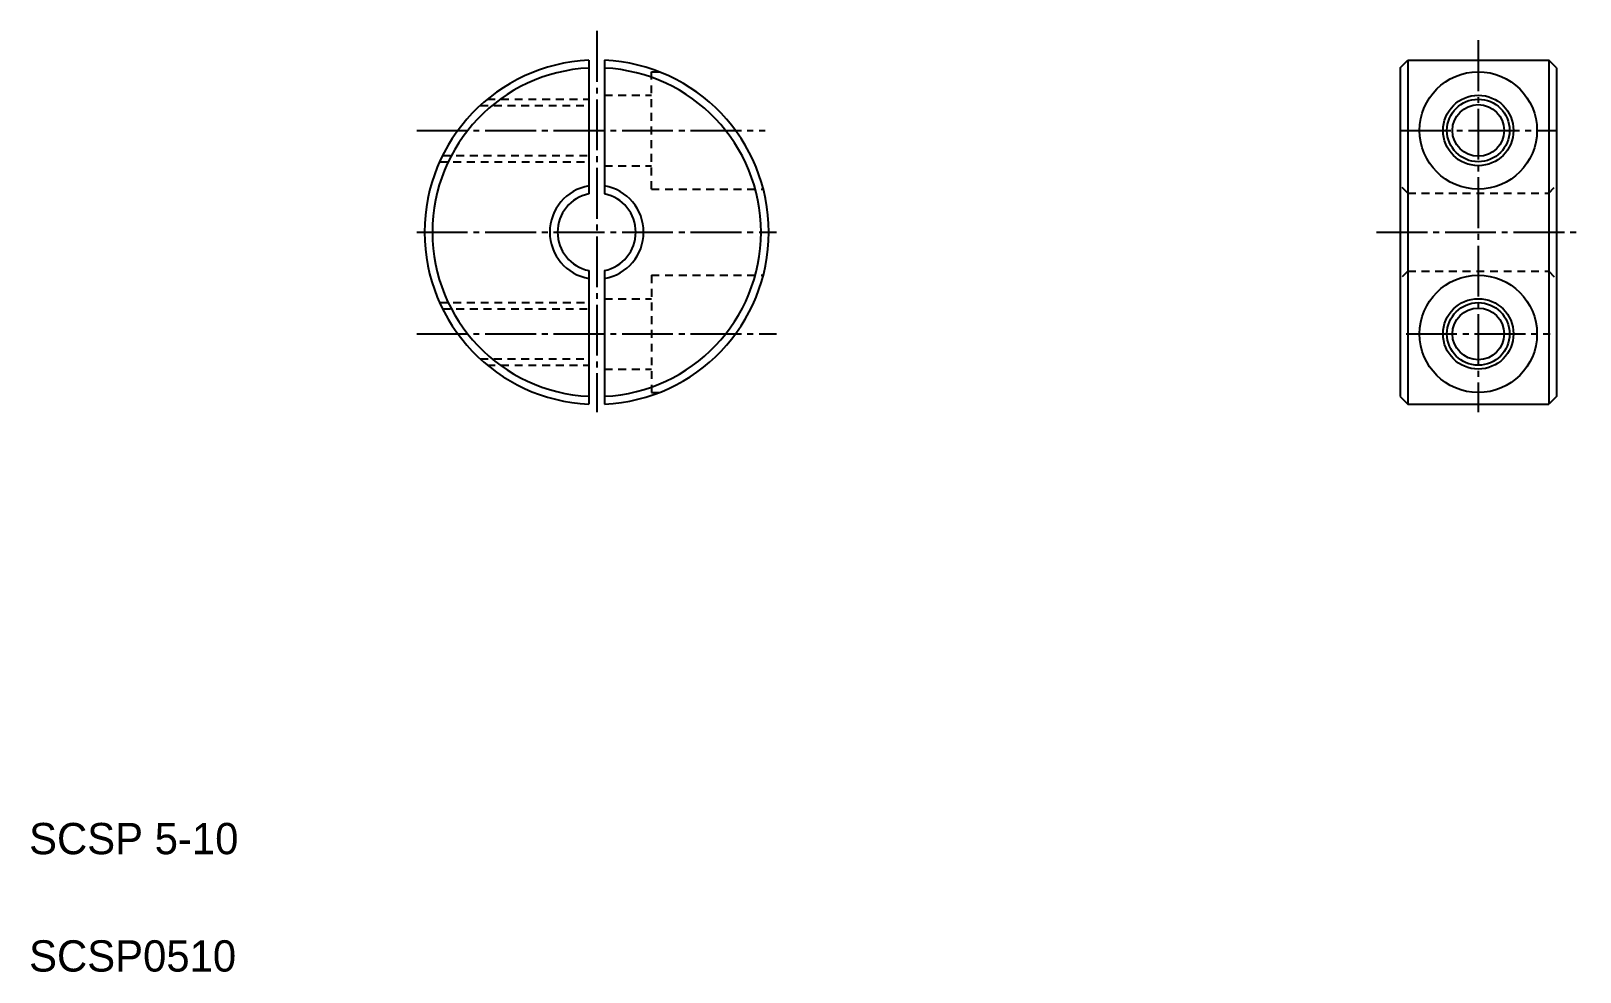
# Model space of a CAD drawing. Extents: x 5.1 to 104.1, y 5 to 65.1.
import ezdxf

# ---------------------------------------------------------------- set-up
doc = ezdxf.new("R2010")
doc.units = 0
doc.header["$LTSCALE"] = 0.25
doc.linetypes.add('CENTER', pattern=[17.5, 13, -1.5, 1.5, -1.5])
doc.linetypes.add('DASHED', pattern=[3.5, 2, -1.5])
doc.layers.get('0').update_dxf_attribs({"linetype": 'CONTINUOUS'})
doc.layers.add('CENTER', color=1, linetype='CENTER')

msp = doc.modelspace()

# ---------------------------------------------------------------- linework, layer by layer
at = {"color": 7}
for p, q in [((40.769, 63.244), (40.769, 54.705)), ((41.769, 63.244), (41.769, 54.705)), ((40.769, 49.806), (40.769, 41.267)), ((41.769, 49.806), (41.769, 41.267))]:
    msp.add_line(p, q, dxfattribs=at)
at = {"color": 3, "linetype": 'DASHED'}
for p, q in [((44.769, 62.505), (45.261, 62.505)), ((44.769, 55.005), (44.769, 62.502)), ((34.287, 60.755), (40.769, 60.755)), ((41.769, 61.005), (44.769, 61.005)), ((33.826, 60.355), (40.769, 60.355)), ((31.232, 56.755), (40.769, 56.755)), ((31.421, 57.155), (40.769, 57.155)), ((41.769, 56.505), (44.769, 56.505)), ((44.769, 55.005), (51.92, 55.005)), ((93.102, 54.755), (92.602, 55.255)), ((93.102, 54.755), (102.102, 54.755)), ((102.102, 54.755), (102.602, 55.255)), ((44.769, 49.505), (51.92, 49.505)), ((44.769, 49.505), (44.769, 42.008)), ((93.102, 49.755), (92.602, 49.255)), ((93.102, 49.755), (102.102, 49.755)), ((102.102, 49.755), (102.602, 49.255)), ((31.232, 47.755), (40.769, 47.755)), ((41.769, 48.005), (44.769, 48.005)), ((31.421, 47.355), (40.769, 47.355)), ((33.826, 44.155), (40.769, 44.155)), ((34.287, 43.755), (40.769, 43.755)), ((41.769, 43.505), (44.769, 43.505)), ((44.769, 42.005), (45.261, 42.005))]:
    msp.add_line(p, q, dxfattribs=at)
at = {"color": 7, "linetype": 'CONTINUOUS'}
for p, q in [((92.602, 62.755), (93.102, 63.255)), ((92.602, 62.755), (92.602, 41.755)), ((93.102, 63.255), (93.102, 41.255)), ((93.102, 63.255), (102.102, 63.255)), ((102.102, 63.255), (102.102, 41.255)), ((102.602, 62.755), (102.102, 63.255)), ((102.602, 62.755), (102.602, 41.755)), ((92.602, 41.755), (93.102, 41.255)), ((102.602, 41.755), (102.102, 41.255)), ((93.102, 41.255), (102.102, 41.255))]:
    msp.add_line(p, q, dxfattribs=at)
for p, q in [((95.352, 41.255), (95.352, 41.255)), ((97.602, 41.255), (97.602, 41.255))]:
    msp.add_line(p, q)
at = {"color": 7}
for centre in [(97.602, 58.755), (97.602, 45.755)]:
    msp.add_circle(centre, 3.75, dxfattribs=at)
at = {"color": 7, "linetype": 'CONTINUOUS'}
for centre, radius in [((97.602, 58.755), 2.25), ((97.602, 58.755), 1.65), ((97.602, 45.755), 2.25), ((97.602, 45.755), 1.65)]:
    msp.add_circle(centre, radius, dxfattribs=at)
at = {"color": 3, "linetype": 'CONTINUOUS'}
for centre in [(97.602, 58.755), (97.602, 45.755)]:
    msp.add_circle(centre, 2, dxfattribs=at)
for radius, start, end in [(11, 92.60525, 267.39475), (10.5, 92.7294, 267.2706), (11, 272.60525, 87.39475), (10.5, 272.7294, 87.2706), (3, 99.59407, 260.40593), (2.5, 101.53696, 258.46304), (3, 279.59407, 80.40593), (2.5, 281.53696, 78.46304)]:
    msp.add_arc((41.269, 52.255), radius, start, end)
at = {"layer": 'CENTER', "color": 1, "linetype": 'CENTER'}
for p, q in [((41.269, 65.114), (41.269, 40.755)), ((97.602, 64.518), (97.602, 40.755)), ((29.769, 58.755), (52.032, 58.755)), ((92.602, 58.755), (102.602, 58.755)), ((29.769, 52.255), (52.769, 52.255)), ((91.102, 52.255), (104.102, 52.255)), ((29.769, 45.755), (52.769, 45.755)), ((92.988, 45.755), (102.205, 45.755))]:
    msp.add_line(p, q, dxfattribs=at)

# ---------------------------------------------------------------- texts
for s, p in [('SCSP 5-10', (5, 12.5)), ('SCSP0510', (5, 5))]:
    msp.add_text(s, height=2).set_placement(p)

doc.saveas('drawing.dxf')
